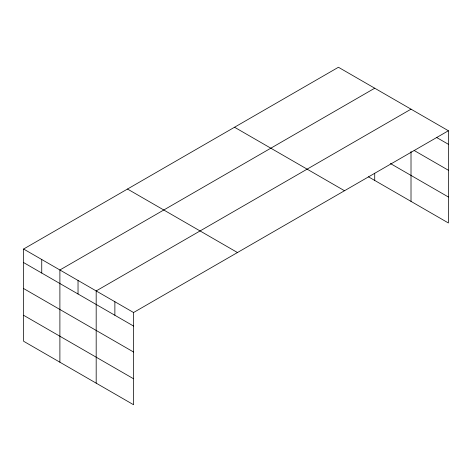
<?xml version="1.0" encoding="UTF-8"?>
<svg xmlns="http://www.w3.org/2000/svg" width="472" height="472" viewBox="0 0 472 472"><rect width="100%" height="100%" fill="white"/><g stroke="black" fill="none" stroke-linecap="round" stroke-linejoin="round"><path stroke-width="0.71" d="M23.6 249.027L133.57 312.517L133.57 404.74L23.6 341.25L23.6 249.027L338.43 67.26L448.4 130.75L448.4 222.973L368.461 176.823M374.721 88.211L59.891 269.978L59.891 362.201M411.012 109.168L96.182 290.929L96.182 383.152M133.57 312.517L448.4 130.75M436.559 137.458L448.4 144.29M414.127 150.468L448.4 170.256M390.362 163.501L448.4 197.007M234.537 127.245L344.507 190.735M127.493 189.042L237.463 252.538M23.6 262.568L133.57 326.058M23.6 288.534L133.57 352.023M23.6 315.284L133.57 378.774M411.012 151.488L411.012 201.385M374.721 173.224L374.721 180.434M114.873 301.726L114.873 315.267M78.033 280.457L78.033 293.997M41.742 259.506L41.742 273.04"/></g></svg>
